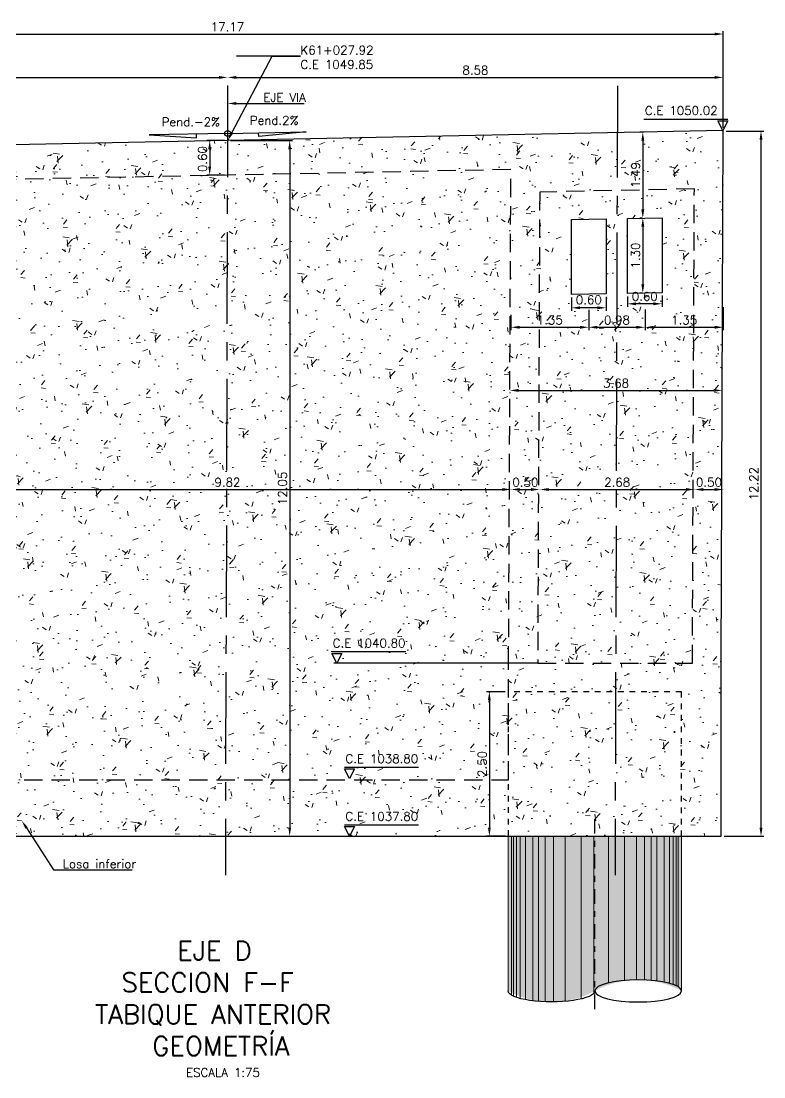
# Model space of a CAD drawing. Header units: metres. Extents: x 1080594 to 1081411, y 976871 to 977162.
# Drawn here: x 1081202.23 to 1081215.09, y 977058.63 to 977076.92 of the extents above; entities that cross this region are included whole.
import ezdxf
from ezdxf import colors
from ezdxf.entities.mleader import LeaderData, LeaderLine
from ezdxf.math import Vec2, Vec3

# ---------------------------------------------------------------- set-up
doc = ezdxf.new("R2010")
doc.units = ezdxf.units.M
doc.header["$LTSCALE"] = 25.4
for name, pattern in [('CENTER', [2, 1.25, -0.25, 0.25, -0.25]), ('DASHDOT', [1, 0.5, -0.25, 0, -0.25]), ('HIDDEN', [0.375, 0.25, -0.125])]:
    doc.linetypes.add(name, pattern=pattern)
for name, color, linetype in [('CONTRAPESO', 3, 'Continuous'), ('COT', 1, 'Continuous'), ('DIMCONTRAPESO', 1, 'Continuous'), ('EJE VIA', 10, 'CENTER'), ('PROY', 9, 'HIDDEN'), ('PROYECC', 251, 'HIDDEN'), ('REGL175', 7, 'Continuous')]:
    doc.layers.add(name, color=color, linetype=linetype)
for name, color, linetype, lineweight in [('COTA', 1, 'Continuous', 30), ('COTACIM', 20, 'Continuous', 5), ('EJEPILOTE', 145, 'DASHDOT', 30), ('OTROS', 8, 'Continuous', 5), ('SOLIDOREFCONT', 254, 'Continuous', 5)]:
    doc.layers.add(name, color=color, linetype=linetype, lineweight=lineweight)
doc.styles.add('romans', font='romans.shx')
doc.dimstyles.new('Copy 75', dxfattribs={"dimtxt": 0.15, "dimasz": 0.15, "dimexe": 0.05, "dimexo": 0.05, "dimgap": 0.05, "dimtad": 1, "dimzin": 0, "dimdsep": 46, "dimtxsty": 'romans', "dimcen": 0.002, "dimclrd": 1, "dimclre": 1, "dimclrt": 3, "dimadec": 4, "dimazin": 0, "dimtfac": 1, "dimtofl": 0, "dimtmove": 1, "dimatfit": 3, "dimfxl": 1, "dimtolj": 1, "dimtzin": 0, "dimarcsym": 1})

# ---------------------------------------------------------------- blocks, each defined once
blk = doc.blocks.new('PILOTE')
h = blk.add_hatch(color=256)
h.dxf.hatch_style = 1
h.set_gradient(color1=(51, 51, 51), color2=(173, 173, 173), tint=1, name='INVCYLINDER')
edge = h.paths.add_edge_path()
edge.add_line((1080656.416834545, 977060.1590362525), (1080656.416834545, 977062.8369320101))
edge.add_line((1080656.416834545, 977062.8369320101), (1080659.417876804, 977062.8369320101))
edge.add_line((1080659.417876804, 977062.8369320101), (1080659.417876804, 977060.1590362525))
edge.add_arc((1080658.66761624, 977061.5370580803), 1.569023604932751, 241.43402734232131, 298.56597265767874, ccw=False)
edge.add_arc((1080657.16709511, 977058.7797854457), 1.570103086822714, 61.45547212311708, 118.5445278768829)
at = {"layer": 'COT'}
blk.add_ellipse((1080657.16709511, 977060.1590362525), major_axis=(0.7502605647517244, 0), ratio=0.2543813295763042, dxfattribs=at)
blk.add_ellipse((1080658.66761624, 977060.1590362525), major_axis=(0.7502605647517244, 0), ratio=0.2543813295763042, start_param=3.141592653589792, end_param=6.283185307179586, dxfattribs=at)
at = {"layer": 'EJEPILOTE', "ltscale": 0.02}
blk.add_line((1080657.918716831, 977059.8447110992), (1080657.918716831, 977063.1356790137), dxfattribs=at)
at = {"layer": 'OTROS'}
for p, q in [((1080656.472292364, 977062.8369320101), (1080656.472292364, 977060.2310491129)), ((1080656.510527515, 977062.8369320101), (1080656.510527515, 977060.2513910077)), ((1080656.561507698, 977062.8369320101), (1080656.561507698, 977060.2717001326)), ((1080656.625232968, 977062.8369320101), (1080656.625232968, 977060.2910394119)), ((1080656.714448302, 977062.8369320101), (1080656.714448302, 977060.3112408698)), ((1080656.841898815, 977062.8369320101), (1080656.841898815, 977060.3310285627)), ((1080656.943859208, 977062.8369320101), (1080656.943859208, 977060.3412444418)), ((1080657.058564661, 977062.8369320101), (1080657.058564661, 977060.3478811213)), ((1080657.198760206, 977062.8369320101), (1080657.198760206, 977060.3497184741)), ((1080657.405764051, 977062.8369320101), (1080657.405764051, 977060.3399741807)), ((1080657.679471079, 977062.8369320101), (1080657.679471079, 977060.2984506316)), ((1080657.932716831, 977062.8369320101), (1080657.932716831, 977060.1206139127)), ((1080658.155240271, 977062.8369320101), (1080658.155240271, 977060.0266473495)), ((1080658.428947299, 977062.8369320101), (1080658.428947299, 977059.9780983244)), ((1080658.635951144, 977062.8369320101), (1080658.635951144, 977059.968354031)), ((1080658.776146688, 977062.8369320101), (1080658.776146688, 977059.9701913837)), ((1080658.890852141, 977062.8369320101), (1080658.890852141, 977059.9768280633)), ((1080658.992812535, 977062.8369320101), (1080658.992812535, 977059.9870439423)), ((1080659.120263048, 977062.8369320101), (1080659.120263048, 977060.0068316353)), ((1080659.209478382, 977062.8369320101), (1080659.209478382, 977060.0266473495)), ((1080659.273203652, 977062.8369320101), (1080659.273203652, 977060.0463723725)), ((1080659.324183835, 977062.8369320101), (1080659.324183835, 977060.0666814975)), ((1080659.362418986, 977062.8369320101), (1080659.362418986, 977060.0870233923)), ((1080656.625232968, 977060.0270330932), (1080656.625232968, 977060.0266473495))]:
    blk.add_line(p, q, dxfattribs=at)
blk.add_lwpolyline([(1080656.416834545, 977060.1590362525), (1080656.416834545, 977062.8369320101), (1080659.417876804, 977062.8369320101), (1080659.417876804, 977060.1590362525)], dxfattribs=at)
blk = doc.blocks.new('*D332')
at = {"layer": 'COTA', "color": 1, "lineweight": -2, "transparency": 16777216}
for p, q in [((1081205.749355068, 977074.8503397721), (1081205.442438598, 977074.8503397721)), ((1081205.492438598, 977074.700339772), (1081205.492438598, 977074.4002726418)), ((1081205.747658709, 977074.2502726418), (1081205.442438598, 977074.2502726418))]:
    blk.add_line(p, q, dxfattribs=at)
at = {"layer": 'COTA', "color": 1, "transparency": 16777216}
for points in [[(1081205.467438598, 977074.700339772), (1081205.517438598, 977074.700339772), (1081205.492438598, 977074.8503397721)], [(1081205.467438598, 977074.4002726418), (1081205.517438598, 977074.4002726418), (1081205.492438598, 977074.2502726418)]]:
    blk.add_solid(points, dxfattribs=at)
at = {"layer": 'Defpoints', "color": 0, "transparency": 16777216}
for p in [(1081205.799355068, 977074.8503397721), (1081205.492438598, 977074.2502726418), (1081205.797658709, 977074.2502726418)]:
    blk.add_point(p, dxfattribs=at)
at = {"layer": 'COTA', "color": 3, "transparency": 16777216, "insert": (1081205.367438598, 977074.529038571), "char_height": 0.15, "attachment_point": 5, "rotation": 90, "style": 'romans'}
blk.add_mtext('\\A1;0.60', dxfattribs=at)
blk = doc.blocks.new('*D304')
at = {"layer": 'COTA', "color": 1, "lineweight": -2, "transparency": 16777216}
for p, q in [((1081197.212789694, 977074.7286084647), (1081197.212789694, 977076.7449477762)), ((1081214.38588046, 977075.0720702799), (1081214.38588046, 977076.7449477762)), ((1081197.362789694, 977076.6949477762), (1081214.23588046, 977076.6949477762))]:
    blk.add_line(p, q, dxfattribs=at)
at = {"layer": 'COTA', "color": 1, "transparency": 16777216}
for points in [[(1081197.362789694, 977076.7199477762), (1081197.362789694, 977076.6699477761), (1081197.212789694, 977076.6949477762)], [(1081214.23588046, 977076.7199477762), (1081214.23588046, 977076.6699477761), (1081214.38588046, 977076.6949477762)]]:
    blk.add_solid(points, dxfattribs=at)
at = {"layer": 'Defpoints', "color": 0, "transparency": 16777216}
for p in [(1081214.38588046, 977076.6949477762), (1081214.38588046, 977075.0220702798), (1081197.212789694, 977074.6786084647)]:
    blk.add_point(p, dxfattribs=at)
at = {"layer": 'COTA', "color": 3, "transparency": 16777216, "insert": (1081205.799335077, 977076.8199477762), "char_height": 0.15, "attachment_point": 5, "style": 'romans'}
blk.add_mtext('\\A1;17.17', dxfattribs=at)
blk = doc.blocks.new('*D310')
at = {"layer": 'COTA', "color": 1, "lineweight": -2, "transparency": 16777216}
for p, q in [((1081200.889363365, 977068.7562192818), (1081200.889363365, 977068.7560949981)), ((1081201.039363365, 977068.8060949981), (1081210.559340029, 977068.8060949981))]:
    blk.add_line(p, q, dxfattribs=at)
at = {"layer": 'COTA', "color": 1, "transparency": 16777216}
for points in [[(1081201.039363365, 977068.8310949982), (1081201.039363365, 977068.7810949981), (1081200.889363365, 977068.8060949981)], [(1081210.559340029, 977068.8310949982), (1081210.559340029, 977068.7810949981), (1081210.709340029, 977068.8060949981)]]:
    blk.add_solid(points, dxfattribs=at)
at = {"layer": 'Defpoints', "color": 0, "transparency": 16777216}
for p in [(1081200.889363365, 977068.8062192819), (1081210.709340029, 977068.8060949981), (1081210.709340029, 977068.8060949981)]:
    blk.add_point(p, dxfattribs=at)
at = {"layer": 'COTA', "color": 3, "transparency": 16777216, "insert": (1081205.799351697, 977068.9310949981), "char_height": 0.15, "attachment_point": 5, "style": 'romans'}
blk.add_mtext('\\A1;9.82', dxfattribs=at)
blk = doc.blocks.new('*D311')
at = {"layer": 'COTA', "color": 1, "lineweight": -2, "transparency": 16777216}
blk.add_line((1081210.859340029, 977068.8060949981), (1081211.059361843, 977068.8060949981), dxfattribs=at)
at = {"layer": 'COTA', "color": 1, "transparency": 16777216}
for points in [[(1081210.859340029, 977068.8310949982), (1081210.859340029, 977068.7810949981), (1081210.709340029, 977068.8060949981)], [(1081211.059361843, 977068.8310949982), (1081211.059361843, 977068.7810949981), (1081211.209361843, 977068.8060949981)]]:
    blk.add_solid(points, dxfattribs=at)
at = {"layer": 'Defpoints', "color": 0, "transparency": 16777216}
for p in [(1081210.709340029, 977068.8060949981), (1081211.209361843, 977068.8060949981), (1081211.209361843, 977068.8060949981)]:
    blk.add_point(p, dxfattribs=at)
at = {"layer": 'COTA', "color": 3, "transparency": 16777216, "insert": (1081210.959350936, 977068.9310949981), "char_height": 0.15, "attachment_point": 5, "style": 'romans'}
blk.add_mtext('\\A1;0.50', dxfattribs=at)
blk = doc.blocks.new('*D312')
at = {"layer": 'COTA', "color": 1, "lineweight": -2, "transparency": 16777216}
for p, q in [((1081211.210352212, 977068.7562600594), (1081211.210352212, 977068.7560461685)), ((1081211.360352212, 977068.8060461686), (1081213.739341549, 977068.8060461686))]:
    blk.add_line(p, q, dxfattribs=at)
at = {"layer": 'COTA', "color": 1, "transparency": 16777216}
for points in [[(1081211.360352212, 977068.8310461686), (1081211.360352212, 977068.7810461685), (1081211.210352212, 977068.8060461686)], [(1081213.739341549, 977068.8310461686), (1081213.739341549, 977068.7810461685), (1081213.889341549, 977068.8060461686)]]:
    blk.add_solid(points, dxfattribs=at)
at = {"layer": 'Defpoints', "color": 0, "transparency": 16777216}
for p in [(1081211.210352212, 977068.8062600595), (1081213.889341549, 977068.8060461686), (1081213.889341549, 977068.8060461686)]:
    blk.add_point(p, dxfattribs=at)
at = {"layer": 'COTA', "color": 3, "transparency": 16777216, "insert": (1081212.54984688, 977068.9310461686), "char_height": 0.15, "attachment_point": 5, "style": 'romans'}
blk.add_mtext('\\A1;2.68', dxfattribs=at)
blk = doc.blocks.new('*D313')
at = {"layer": 'COTA', "color": 1, "lineweight": -2, "transparency": 16777216}
blk.add_line((1081214.039341548, 977068.8060461686), (1081214.239363363, 977068.8060461686), dxfattribs=at)
at = {"layer": 'COTA', "color": 1, "transparency": 16777216}
for points in [[(1081214.039341548, 977068.8310461686), (1081214.039341548, 977068.7810461685), (1081213.889341549, 977068.8060461686)], [(1081214.239363363, 977068.8310461686), (1081214.239363363, 977068.7810461685), (1081214.389363363, 977068.8060461686)]]:
    blk.add_solid(points, dxfattribs=at)
at = {"layer": 'Defpoints', "color": 0, "transparency": 16777216}
for p in [(1081213.889341549, 977068.8060461686), (1081214.389363363, 977068.8060461686), (1081214.389363363, 977068.8060461686)]:
    blk.add_point(p, dxfattribs=at)
at = {"layer": 'COTA', "color": 3, "transparency": 16777216, "insert": (1081214.139352456, 977068.9310461686), "char_height": 0.15, "attachment_point": 5, "style": 'romans'}
blk.add_mtext('\\A1;0.50', dxfattribs=at)
blk = doc.blocks.new('*D314')
at = {"layer": 'Defpoints', "color": 0, "transparency": 16777216}
for p in [(1081205.802789694, 977075.9429122753), (1081205.802789694, 977075.9429122753), (1081197.212789694, 977074.6786084647)]:
    blk.add_point(p, dxfattribs=at)
at = {"layer": 'DIMCONTRAPESO', "color": 1, "lineweight": -2, "transparency": 16777216}
for p, q in [((1081197.212789694, 977074.7286084647), (1081197.212789694, 977075.9929122754)), ((1081197.362789694, 977075.9429122753), (1081205.652789694, 977075.9429122753))]:
    blk.add_line(p, q, dxfattribs=at)
at = {"layer": 'DIMCONTRAPESO', "color": 1, "transparency": 16777216}
for points in [[(1081197.362789694, 977075.9679122753), (1081197.362789694, 977075.9179122753), (1081197.212789694, 977075.9429122753)], [(1081205.652789694, 977075.9679122753), (1081205.652789694, 977075.9179122753), (1081205.802789694, 977075.9429122753)]]:
    blk.add_solid(points, dxfattribs=at)
at = {"layer": 'DIMCONTRAPESO', "color": 3, "transparency": 16777216, "insert": (1081201.507789694, 977076.0679122753), "char_height": 0.15, "attachment_point": 5, "style": 'romans'}
blk.add_mtext('\\A1;8.59', dxfattribs=at)
blk = doc.blocks.new('*D315')
at = {"layer": 'Defpoints', "color": 0, "transparency": 16777216}
for p in [(1081205.802789694, 977075.9429122753), (1081214.38588046, 977075.9429122753), (1081214.38588046, 977075.0220702798)]:
    blk.add_point(p, dxfattribs=at)
at = {"layer": 'DIMCONTRAPESO', "color": 1, "lineweight": -2, "transparency": 16777216}
for p, q in [((1081214.38588046, 977075.0720702799), (1081214.38588046, 977075.9929122754)), ((1081205.952789694, 977075.9429122753), (1081214.23588046, 977075.9429122753))]:
    blk.add_line(p, q, dxfattribs=at)
at = {"layer": 'DIMCONTRAPESO', "color": 1, "transparency": 16777216}
for points in [[(1081205.952789694, 977075.9679122753), (1081205.952789694, 977075.9179122753), (1081205.802789694, 977075.9429122753)], [(1081214.23588046, 977075.9679122753), (1081214.23588046, 977075.9179122753), (1081214.38588046, 977075.9429122753)]]:
    blk.add_solid(points, dxfattribs=at)
at = {"layer": 'DIMCONTRAPESO', "color": 3, "transparency": 16777216, "insert": (1081210.094335077, 977076.0679122753), "char_height": 0.15, "attachment_point": 5, "style": 'romans'}
blk.add_mtext('\\A1;8.58', dxfattribs=at)
blk = doc.blocks.new('*D316')
at = {"layer": 'Defpoints', "color": 0, "transparency": 16777216}
for p in [(1081205.802789694, 977074.850408465), (1081205.762913296, 977062.799267876), (1081206.877568793, 977062.799267876)]:
    blk.add_point(p, dxfattribs=at)
at = {"layer": 'DIMCONTRAPESO', "color": 1, "lineweight": -2, "transparency": 16777216}
for p, q in [((1081205.852789694, 977074.850408465), (1081206.927568793, 977074.850408465)), ((1081206.877568793, 977074.700408465), (1081206.877568793, 977062.949267876)), ((1081205.812913296, 977062.799267876), (1081206.927568793, 977062.799267876))]:
    blk.add_line(p, q, dxfattribs=at)
at = {"layer": 'DIMCONTRAPESO', "color": 1, "transparency": 16777216}
for points in [[(1081206.852568793, 977074.700408465), (1081206.902568793, 977074.700408465), (1081206.877568793, 977074.850408465)], [(1081206.852568793, 977062.949267876), (1081206.902568793, 977062.949267876), (1081206.877568793, 977062.799267876)]]:
    blk.add_solid(points, dxfattribs=at)
at = {"layer": 'DIMCONTRAPESO', "color": 3, "transparency": 16777216, "insert": (1081206.752568793, 977068.82483817), "char_height": 0.15, "attachment_point": 5, "rotation": 90, "style": 'romans'}
blk.add_mtext('\\A1;12.05', dxfattribs=at)
blk = doc.blocks.new('*D333')
at = {"layer": 'Defpoints', "color": 0, "transparency": 16777216}
for p in [(1081210.690627617, 977070.5352438699), (1081214.369815579, 977070.5220765615), (1081214.369815579, 977070.5220765616)]:
    blk.add_point(p, dxfattribs=at)
at = {"layer": 'DIMCONTRAPESO', "color": 1, "lineweight": -2, "transparency": 16777216}
for p, q in [((1081210.840627617, 977070.5220765616), (1081214.219815579, 977070.5220765616)), ((1081210.690627617, 977070.4852438698), (1081210.690627617, 977070.4720765615))]:
    blk.add_line(p, q, dxfattribs=at)
at = {"layer": 'DIMCONTRAPESO', "color": 1, "transparency": 16777216}
for points in [[(1081210.840627617, 977070.5470765616), (1081210.840627617, 977070.4970765616), (1081210.690627617, 977070.5220765616)], [(1081214.219815579, 977070.5470765616), (1081214.219815579, 977070.4970765616), (1081214.369815579, 977070.5220765616)]]:
    blk.add_solid(points, dxfattribs=at)
at = {"layer": 'DIMCONTRAPESO', "color": 3, "transparency": 16777216, "insert": (1081212.530221598, 977070.6470765616), "char_height": 0.15, "attachment_point": 5, "style": 'romans'}
blk.add_mtext('\\A1;3.68', dxfattribs=at)
blk = doc.blocks.new('*D323')
at = {"layer": 'Defpoints', "color": 0, "transparency": 16777216}
for p in [(1081212.057967124, 977071.9671769985), (1081210.708354519, 977071.8789426337), (1081212.057967124, 977071.6157815435)]:
    blk.add_point(p, dxfattribs=at)
at = {"layer": 'DIMCONTRAPESO', "color": 1, "lineweight": -2, "transparency": 16777216}
for p, q in [((1081210.708354519, 977071.8289426337), (1081210.708354519, 977071.5657815435)), ((1081212.057967124, 977071.9171769985), (1081212.057967124, 977071.5657815435)), ((1081210.858354518, 977071.6157815435), (1081211.907967124, 977071.6157815435))]:
    blk.add_line(p, q, dxfattribs=at)
at = {"layer": 'DIMCONTRAPESO', "color": 1, "transparency": 16777216}
for points in [[(1081210.858354518, 977071.6407815436), (1081210.858354518, 977071.5907815435), (1081210.708354519, 977071.6157815435)], [(1081211.907967124, 977071.6407815436), (1081211.907967124, 977071.5907815435), (1081212.057967124, 977071.6157815435)]]:
    blk.add_solid(points, dxfattribs=at)
at = {"layer": 'DIMCONTRAPESO', "color": 3, "transparency": 16777216, "insert": (1081211.383160821, 977071.7407815435), "char_height": 0.15, "attachment_point": 5, "style": 'romans'}
blk.add_mtext('\\A1;1.35', dxfattribs=at)
blk = doc.blocks.new('*D324')
at = {"layer": 'Defpoints', "color": 0, "transparency": 16777216}
for p in [(1081212.057967124, 977071.9671769985), (1081213.032979301, 977071.9725464917), (1081213.032979301, 977071.6157815435)]:
    blk.add_point(p, dxfattribs=at)
at = {"layer": 'DIMCONTRAPESO', "color": 1, "lineweight": -2, "transparency": 16777216}
for p, q in [((1081212.057967124, 977071.9171769985), (1081212.057967124, 977071.5657815435)), ((1081213.032979301, 977071.9225464916), (1081213.032979301, 977071.5657815435)), ((1081212.207967123, 977071.6157815435), (1081212.882979301, 977071.6157815435))]:
    blk.add_line(p, q, dxfattribs=at)
at = {"layer": 'DIMCONTRAPESO', "color": 1, "transparency": 16777216}
for points in [[(1081212.207967123, 977071.6407815436), (1081212.207967123, 977071.5907815435), (1081212.057967124, 977071.6157815435)], [(1081212.882979301, 977071.6407815436), (1081212.882979301, 977071.5907815435), (1081213.032979301, 977071.6157815435)]]:
    blk.add_solid(points, dxfattribs=at)
at = {"layer": 'DIMCONTRAPESO', "color": 3, "transparency": 16777216, "insert": (1081212.545473212, 977071.7407815435), "char_height": 0.15, "attachment_point": 5, "style": 'romans'}
blk.add_mtext('\\A1;0.98', dxfattribs=at)
blk = doc.blocks.new('*D325')
at = {"layer": 'Defpoints', "color": 0, "transparency": 16777216}
for p in [(1081213.032979301, 977071.9725464917), (1081214.387246884, 977072.011952779), (1081214.387246884, 977071.6157815435)]:
    blk.add_point(p, dxfattribs=at)
at = {"layer": 'DIMCONTRAPESO', "color": 1, "lineweight": -2, "transparency": 16777216}
for p, q in [((1081214.387246884, 977071.961952779), (1081214.387246884, 977071.5657815435)), ((1081213.032979301, 977071.9225464916), (1081213.032979301, 977071.5657815435)), ((1081213.182979301, 977071.6157815435), (1081214.237246884, 977071.6157815435))]:
    blk.add_line(p, q, dxfattribs=at)
at = {"layer": 'DIMCONTRAPESO', "color": 1, "transparency": 16777216}
for points in [[(1081213.182979301, 977071.6407815436), (1081213.182979301, 977071.5907815435), (1081213.032979301, 977071.6157815435)], [(1081214.237246884, 977071.6407815436), (1081214.237246884, 977071.5907815435), (1081214.387246884, 977071.6157815435)]]:
    blk.add_solid(points, dxfattribs=at)
at = {"layer": 'DIMCONTRAPESO', "color": 3, "transparency": 16777216, "insert": (1081213.710113093, 977071.7407815435), "char_height": 0.15, "attachment_point": 5, "style": 'romans'}
blk.add_mtext('\\A1;1.35', dxfattribs=at)
blk = doc.blocks.new('*D326')
at = {"layer": 'Defpoints', "color": 0, "transparency": 16777216}
for p in [(1081213.027784094, 977073.5077493427), (1081212.99372347, 977072.2075132796), (1081213.028979636, 977072.2075132796)]:
    blk.add_point(p, dxfattribs=at)
at = {"layer": 'DIMCONTRAPESO', "color": 1, "lineweight": -2, "transparency": 16777216}
for p, q in [((1081212.977784094, 977073.5077493427), (1081212.94372347, 977073.5077493427)), ((1081212.99372347, 977073.3577493427), (1081212.99372347, 977072.3575132797)), ((1081212.978979636, 977072.2075132796), (1081212.94372347, 977072.2075132796))]:
    blk.add_line(p, q, dxfattribs=at)
at = {"layer": 'DIMCONTRAPESO', "color": 1, "transparency": 16777216}
for points in [[(1081212.96872347, 977073.3577493427), (1081213.01872347, 977073.3577493427), (1081212.99372347, 977073.5077493427)], [(1081212.96872347, 977072.3575132797), (1081213.01872347, 977072.3575132797), (1081212.99372347, 977072.2075132796)]]:
    blk.add_solid(points, dxfattribs=at)
at = {"layer": 'DIMCONTRAPESO', "color": 3, "transparency": 16777216, "insert": (1081212.86872347, 977072.8576313113), "char_height": 0.15, "attachment_point": 5, "rotation": 90, "style": 'romans'}
blk.add_mtext('\\A1;1.30', dxfattribs=at)
blk = doc.blocks.new('*D327')
at = {"layer": 'Defpoints', "color": 0, "transparency": 16777216}
for p in [(1081213.067549768, 977074.9964086761), (1081212.993474069, 977073.5077493427), (1081213.027784094, 977073.5077493427)]:
    blk.add_point(p, dxfattribs=at)
at = {"layer": 'DIMCONTRAPESO', "color": 1, "lineweight": -2, "transparency": 16777216}
for p, q in [((1081213.017549768, 977074.9964086761), (1081212.943474069, 977074.9964086761)), ((1081212.993474069, 977074.8464086761), (1081212.993474069, 977073.6577493427)), ((1081212.977784094, 977073.5077493427), (1081212.943474069, 977073.5077493427))]:
    blk.add_line(p, q, dxfattribs=at)
at = {"layer": 'DIMCONTRAPESO', "color": 1, "transparency": 16777216}
for points in [[(1081212.968474069, 977074.8464086761), (1081213.018474068, 977074.8464086761), (1081212.993474069, 977074.9964086761)], [(1081212.968474069, 977073.6577493427), (1081213.018474068, 977073.6577493427), (1081212.993474069, 977073.5077493427)]]:
    blk.add_solid(points, dxfattribs=at)
at = {"layer": 'DIMCONTRAPESO', "color": 3, "transparency": 16777216, "insert": (1081212.868474068, 977074.2520790095), "char_height": 0.15, "attachment_point": 5, "rotation": 90, "style": 'romans'}
blk.add_mtext('\\A1;1.49', dxfattribs=at)
blk = doc.blocks.new('*D330')
at = {"layer": 'Defpoints', "color": 0, "transparency": 16777216}
for p in [(1081211.758418523, 977072.1821020574), (1081212.358210107, 977072.194097889), (1081211.758418523, 977071.9532597983)]:
    blk.add_point(p, dxfattribs=at)
at = {"layer": 'DIMCONTRAPESO', "color": 1, "lineweight": -2, "transparency": 16777216}
for p, q in [((1081212.358210107, 977072.144097889), (1081212.358210107, 977071.9032597983)), ((1081211.758418523, 977072.1321020573), (1081211.758418523, 977071.9032597983)), ((1081212.208210107, 977071.9532597983), (1081211.908418523, 977071.9532597983))]:
    blk.add_line(p, q, dxfattribs=at)
at = {"layer": 'DIMCONTRAPESO', "color": 1, "transparency": 16777216}
for points in [[(1081211.908418523, 977071.9782597984), (1081211.908418523, 977071.9282597983), (1081211.758418523, 977071.9532597983)], [(1081212.208210107, 977071.9782597984), (1081212.208210107, 977071.9282597983), (1081212.358210107, 977071.9532597983)]]:
    blk.add_solid(points, dxfattribs=at)
at = {"layer": 'DIMCONTRAPESO', "color": 3, "transparency": 16777216, "insert": (1081212.057967124, 977072.0921769985), "char_height": 0.15, "attachment_point": 5, "style": 'romans'}
blk.add_mtext('\\A1;0.60', dxfattribs=at)
blk = doc.blocks.new('*D331')
at = {"layer": 'Defpoints', "color": 0, "transparency": 16777216}
for p in [(1081212.727983571, 977072.2014933584), (1081213.327991589, 977072.2134935186), (1081212.727983571, 977072.0226511946)]:
    blk.add_point(p, dxfattribs=at)
at = {"layer": 'DIMCONTRAPESO', "color": 1, "lineweight": -2, "transparency": 16777216}
for p, q in [((1081212.727983571, 977072.1514933583), (1081212.727983571, 977071.9726511945)), ((1081213.327991589, 977072.1634935186), (1081213.327991589, 977071.9726511945)), ((1081213.17799159, 977072.0226511946), (1081212.877983571, 977072.0226511946))]:
    blk.add_line(p, q, dxfattribs=at)
at = {"layer": 'DIMCONTRAPESO', "color": 1, "transparency": 16777216}
for points in [[(1081212.877983571, 977072.0476511946), (1081212.877983571, 977071.9976511946), (1081212.727983571, 977072.0226511946)], [(1081213.17799159, 977072.0476511946), (1081213.17799159, 977071.9976511946), (1081213.327991589, 977072.0226511946)]]:
    blk.add_solid(points, dxfattribs=at)
at = {"layer": 'DIMCONTRAPESO', "color": 3, "transparency": 16777216, "insert": (1081213.027536933, 977072.150669441), "char_height": 0.15, "attachment_point": 5, "style": 'romans'}
blk.add_mtext('\\A1;0.60', dxfattribs=at)
blk = doc.blocks.new('*D802')
at = {"layer": 'COTA', "color": 1, "lineweight": -2, "transparency": 16777216}
for p, q in [((1081210.612392166, 977065.3032987894), (1081210.285558018, 977065.3032987894)), ((1081210.335558018, 977065.1532987894), (1081210.335558018, 977062.9512678755)), ((1081210.612392166, 977062.8012678755), (1081210.285558018, 977062.8012678755))]:
    blk.add_line(p, q, dxfattribs=at)
at = {"layer": 'COTA', "color": 1, "transparency": 16777216}
for points in [[(1081210.310558018, 977065.1532987894), (1081210.360558018, 977065.1532987894), (1081210.335558018, 977065.3032987894)], [(1081210.310558018, 977062.9512678755), (1081210.360558018, 977062.9512678755), (1081210.335558018, 977062.8012678755)]]:
    blk.add_solid(points, dxfattribs=at)
at = {"layer": 'Defpoints', "color": 0, "transparency": 16777216}
for p in [(1081210.662392166, 977065.3032987894), (1081210.335558018, 977062.8012678755), (1081210.662392166, 977062.8012678755)]:
    blk.add_point(p, dxfattribs=at)
at = {"layer": 'COTA', "color": 3, "transparency": 16777216, "insert": (1081210.210558018, 977064.0522833326), "char_height": 0.15, "attachment_point": 5, "rotation": 90, "style": 'romans'}
blk.add_mtext('\\A1;2.50', dxfattribs=at)
blk = doc.blocks.new('*D981')
at = {"layer": 'COTA', "color": 1, "lineweight": -2, "transparency": 16777216}
for p, q in [((1081214.435893063, 977075.0144208302), (1081215.090505435, 977075.0144208302)), ((1081215.040505435, 977074.8644208302), (1081215.040505435, 977062.949267876)), ((1081214.402913296, 977062.799267876), (1081215.090505435, 977062.799267876))]:
    blk.add_line(p, q, dxfattribs=at)
at = {"layer": 'COTA', "color": 1, "transparency": 16777216}
for points in [[(1081215.015505435, 977074.8644208302), (1081215.065505435, 977074.8644208302), (1081215.040505435, 977075.0144208302)], [(1081215.015505435, 977062.949267876), (1081215.065505435, 977062.949267876), (1081215.040505435, 977062.799267876)]]:
    blk.add_solid(points, dxfattribs=at)
at = {"layer": 'Defpoints', "color": 0, "transparency": 16777216}
for p in [(1081214.385893063, 977075.0144208302), (1081214.352913296, 977062.799267876), (1081215.040505435, 977062.799267876)]:
    blk.add_point(p, dxfattribs=at)
at = {"layer": 'COTA', "color": 3, "transparency": 16777216, "insert": (1081214.915505435, 977068.9068443525), "char_height": 0.15, "attachment_point": 5, "rotation": 90, "style": 'romans'}
blk.add_mtext('\\A1;12.22', dxfattribs=at)

msp = doc.modelspace()

# ---------------------------------------------------------------- hatches: boundary and pattern name
at = {"layer": 'SOLIDOREFCONT', "true_color": 0x5b5b5b, "transparency": 33554546}
h = msp.add_hatch(dxfattribs=at)
h.set_pattern_fill('AR-CONC', color=251, scale=0.005)
h.set_pattern_definition([(49.99999999999999, (307.6941268451046, 0), (0.91092334498002, -0.07969542769451543), [0.09525, -1.04775]), (355, (307.6941268451046, 0), (-0.1762171071248467, 0.9552842261951757), [0.0762, -0.83820292085]), (100.4514447, (307.7700368801046, -0.0066412675), (0.7347062354517664, 0.8755887595609755), [0.080950044, -0.8904512229999999]), (46.18420000000002, (307.6941268451046, 0.254), (1.35539520446065, -0.2102116396636357), [0.1428749999999999, -1.571624999999999]), (96.63555760999995, (307.8070763451046, 0.2364825), (1.187020670257515, 1.237130622988608), [0.1214251157, -1.3356780408]), (351.1841511700001, (307.6941268451046, 0.254), (1.187020670324885, 1.237130622927663), [0.11429983535, -1.2572986596]), (21, (307.8211268451046, 0.1905), (0.7580719563456624, -0.5113259909354381), [0.09525, -1.04775]), (326.0000000000001, (307.8211268451046, 0.1905), (0.3090101417382354, 0.9209398306115963), [0.0762, -0.8382]), (71.45144499999999, (307.8842995081046, 0.1478895005), (1.067082096393581, 0.4096138444295262), [0.08095004400000001, -0.8904496879999999]), (37.50000000000001, (307.6941268451046, 0), (0.01544301625295908, 0.4227751943657655), [0, -0.82804, 0, -0.8509000000000001, 0, -0.8413750000000001]), (7.499999999999999, (307.6941268451046, 0), (0.3340983125515287, 0.5009028740905975), [0, -0.48514, 0, -0.80899, 0, -0.320675]), (327.5, (307.4109168451046, 0), (0.677952975834357, -0.02864371996336722), [0, -0.3175, 0, -0.9906, 0, -1.31445]), (317.5, (307.2839168451046, 0), (0.7406459069300902, 0.1271324551666652), [0, -0.41275, 0, -0.65786, 0, -0.93345])])
h.paths.add_polyline_path([(1081214.352913296, 977062.7992678755), (1081214.352913296, 977065.7992678755), (1081214.385920442, 977075.0220710795), (1081197.212789694, 977074.6786084647), (1081197.172913296, 977065.7992678755), (1081197.172913296, 977062.7992678755)])
h.paths.add_polyline_path([(1081211.758418523, 977072.1821020574), (1081211.758201943, 977073.4823576997), (1081212.358210107, 977073.494357863), (1081212.358210107, 977072.194097889)], flags=16)
h.paths.add_polyline_path([(1081212.727983571, 977072.2014933584), (1081212.727888375, 977073.5017514282), (1081213.327679814, 977073.5137472571), (1081213.327991589, 977072.2134935186)], flags=16)
h.paths.add_polyline_path([(1081199.832426765, 977071.9435822223), (1081199.232418746, 977071.931582062), (1081199.232323551, 977073.2318401319), (1081199.832114989, 977073.2438359607)], flags=16)
h.paths.add_polyline_path([(1081198.862645282, 977071.9241865927), (1081198.262853698, 977071.9121907611), (1081198.262637118, 977073.2124464033), (1081198.862645282, 977073.2244465667)], flags=16)

# ---------------------------------------------------------------- linework, layer by layer
at = {"layer": 'CONTRAPESO'}
for points in [[(1081214.385920442, 977075.0220710795), (1081197.212789694, 977074.6786084647), (1081197.172913296, 977065.7992678755), (1081197.172913296, 977065.7992678755), (1081197.172913296, 977062.7992678755), (1081214.352913296, 977062.7992678755), (1081214.352913296, 977065.7992678755), (1081214.352913296, 977065.7992678755)], [(1081211.758201943, 977073.4823576997), (1081212.358210107, 977073.494357863), (1081212.358210107, 977072.194097889), (1081211.758418523, 977072.1821020574)], [(1081212.727888375, 977073.5017514282), (1081213.327679814, 977073.5137472571), (1081213.327991589, 977072.2134935186), (1081212.727983571, 977072.2014933584)]]:
    msp.add_lwpolyline(points, close=True, dxfattribs=at)
at = {"layer": 'COTA', "color": 2}
for points in [[(1081213.0109623, 977075.2223926105), (1081214.467164143, 977075.2223926105)], [(1081207.607638068, 977065.9996030224), (1081208.888599877, 977065.9996030224)], [(1081211.172913296, 977065.7992678756), (1081207.640215288, 977065.7992678756)], [(1081207.828302766, 977063.9979564549), (1081209.109264575, 977063.9979564549)], [(1081207.827773716, 977062.9996030224), (1081209.108735525, 977062.9996030224)]]:
    msp.add_lwpolyline(points, dxfattribs=at)
for points in [[(1081214.295071962, 977075.191115593), (1081214.467171034, 977075.191115593), (1081214.381121497, 977075.0237040311), (1081214.381121497, 977075.0237040311)], [(1081207.607638068, 977065.9683260048), (1081207.77973714, 977065.9683260048), (1081207.693687604, 977065.800914443), (1081207.693687604, 977065.800914443)], [(1081207.828302766, 977063.9666794373), (1081208.000401838, 977063.9666794373), (1081207.914352302, 977063.7992678755), (1081207.914352302, 977063.7992678755)], [(1081207.827773716, 977062.9683260048), (1081207.999872788, 977062.9683260048), (1081207.913823252, 977062.800914443), (1081207.913823252, 977062.800914443)]]:
    msp.add_lwpolyline(points, close=True, dxfattribs=at)
at = {"layer": 'COTA'}
for points in [[(1081205.802789694, 977074.9734671952), (1081204.441400197, 977074.9461761765), (1081205.265966405, 977074.8979513054), (1081205.26466883, 977074.9626797852)], [(1081205.801506871, 977074.9734414695), (1081207.162895959, 977075.0007528537), (1081206.340926118, 977074.9195084689), (1081206.339627574, 977074.9842369293)]]:
    msp.add_lwpolyline(points, dxfattribs=at)
msp.add_circle((1081205.802789694, 977074.9734671953), 0.05084304286703397, dxfattribs=at)
at = {"layer": 'EJE VIA', "ltscale": 0.05}
for points in [[(1081205.802789694, 977075.8011938592), (1081205.762913296, 977062.1255481329)], [(1081212.552789499, 977075.7995720042), (1081212.512913101, 977062.123926278)]]:
    msp.add_lwpolyline(points, dxfattribs=at)
at = {"layer": 'PROY', "color": 252, "ltscale": 0.05}
for points in [[(1081210.668521482, 977065.7750031073), (1081210.708335976, 977074.348486187), (1081200.886981443, 977074.1520590964), (1081200.848574057, 977063.7750031074), (1081210.668521482, 977063.7750031073), (1081210.668521482, 977065.7750031073)], [(1081213.852860721, 977065.7992678755), (1081213.886176914, 977074.011876229), (1081211.207195931, 977073.9582966093), (1081211.172913296, 977065.7992678756), (1081213.852860721, 977065.7992678755), (1081213.852860721, 977065.7992678755)]]:
    msp.add_lwpolyline(points, dxfattribs=at)
at = {"layer": 'PROYECC', "color": 14, "ltscale": 0.01}
msp.add_lwpolyline([(1081210.662392166, 977062.8012678755), (1081213.663434425, 977062.8012678755), (1081213.663434425, 977065.3032987894), (1081210.662392166, 977065.3032987894)], close=True, dxfattribs=at)

# ---------------------------------------------------------------- block references
at = {"layer": 'DIMCONTRAPESO', "xscale": -1}
msp.add_blockref('PILOTE', (2161870.08026897, -0.03766413463745266), dxfattribs=at)

# ---------------------------------------------------------------- texts
at = {"layer": 'COTA', "color": 3, "char_height": 0.15, "attachment_point": 1, "style": 'romans'}
for s, insert in [('C.E 1050.02', (1081213.029189144, 977075.4429754502)), ('C.E 1040.80', (1081207.622611515, 977066.220185862)), ('C.E 1038.80', (1081207.843276213, 977064.2185392946)), ('C.E 1037.80', (1081207.842747163, 977063.220185862))]:
    msp.add_mtext(s, dxfattribs=dict(at, insert=insert))
at = {"layer": 'COTA', "color": 3, "char_height": 0.15, "attachment_point": 3, "rotation": 359.9979362755683, "style": 'romans'}
for s, insert in [('Pend.2%', (1081207.029517371, 977075.2741434103)), ('Pend.-2%', (1081205.669411105, 977075.2468577519))]:
    msp.add_mtext(s, dxfattribs=dict(at, insert=insert))
at = {"layer": 'REGL175', "insert": (1081197.715358271, 977060.9832112914), "char_height": 0.33, "width": 14.49150362575892, "attachment_point": 1, "style": 'romans'}
msp.add_mtext('\\pi7.21516;{\\C0;EJE D\\P\\pi6.24873;SECCION F-F \\P\\pi5.79218;TABIQUE ANTERIOR\\P\\pi6.78218;GEOMETRÍA\\P\\pi7.36717;\\H0.45455x;\\C3;ESCALA 1:75}', dxfattribs=at)

# ---------------------------------------------------------------- dimensions: what is measured, and where the dimension line sits
at = {"layer": 'COTA', "color": 4}
dim = msp.add_linear_dim(base=(1081214.38588046, 977076.6949477762), p1=(1081197.212789694, 977074.6786084647), p2=(1081214.38588046, 977075.0220702798), dimstyle='Copy 75', dxfattribs=at)
dim.commit()
dim.dimension.update_dxf_attribs({"geometry": '*D304', "text_midpoint": (1081205.799335077, 977076.8199477762)})
at = {"layer": 'COTA', "color": 2}
for base, p1, p2, picture, middle in [((1081215.040505435, 977062.799267876), (1081214.385893062, 977075.0144208297), (1081214.352913296, 977062.7992678755), '*D981', (1081214.915505435, 977068.9068443525)), ((1081210.335558018, 977062.8012678755), (1081210.662392166, 977065.3032987894), (1081210.662392166, 977062.8012678755), '*D802', (1081210.210558018, 977064.0522833326))]:
    dim = msp.add_linear_dim(base=base, p1=p1, p2=p2, angle=90, dimstyle='Copy 75', dxfattribs=at)
    dim.commit()
    dim.dimension.update_dxf_attribs({"geometry": picture, "text_midpoint": middle})
at = {"layer": 'COTA', "color": 4}
dim = msp.add_linear_dim(base=(1081205.492438598, 977074.2502726418), p1=(1081205.799355068, 977074.8503397721), p2=(1081205.797658709, 977074.2502726418), angle=90, dimstyle='Copy 75', dxfattribs=at)
dim.commit()
dim.dimension.update_dxf_attribs({"geometry": '*D332', "text_midpoint": (1081205.492438598, 977074.529038571), "dimtype": 160})
at = {"layer": 'COTA'}
for base, p1, p2, picture, middle in [((1081210.709340029, 977068.8060949981), (1081200.889363365, 977068.8062192819), (1081210.709340029, 977068.8060949981), '*D310', (1081205.799351697, 977068.8060949981)), ((1081211.209361843, 977068.8060949981), (1081210.709340029, 977068.8060949981), (1081211.209361843, 977068.8060949981), '*D311', (1081210.959350936, 977068.8060949981)), ((1081213.889341549, 977068.8060461686), (1081211.210352212, 977068.8062600595), (1081213.889341549, 977068.8060461686), '*D312', (1081212.54984688, 977068.8060461686)), ((1081214.389363363, 977068.8060461686), (1081213.889341549, 977068.8060461686), (1081214.389363363, 977068.8060461686), '*D313', (1081214.139352456, 977068.8060461686))]:
    dim = msp.add_linear_dim(base=base, p1=p1, p2=p2, dimstyle='Copy 75', dxfattribs=at)
    dim.commit()
    dim.dimension.update_dxf_attribs({"geometry": picture, "text_midpoint": middle, "dimtype": 160})
at = {"layer": 'DIMCONTRAPESO', "color": 2}
for base, p1, p2, picture, middle in [((1081205.802789694, 977075.9429122753), (1081197.212789694, 977074.6786084647), (1081205.802789694, 977075.9429122753), '*D314', (1081201.507789694, 977076.0679122753)), ((1081214.38588046, 977075.9429122753), (1081205.802789694, 977075.9429122753), (1081214.38588046, 977075.0220702798), '*D315', (1081210.094335077, 977076.0679122753)), ((1081212.057967124, 977071.6157815435), (1081210.708354519, 977071.8789426337), (1081212.057967124, 977071.9671769985), '*D323', (1081211.383160821, 977071.7407815435)), ((1081213.032979301, 977071.6157815435), (1081212.057967124, 977071.9671769985), (1081213.032979301, 977071.9725464917), '*D324', (1081212.545473212, 977071.7407815435)), ((1081214.387246884, 977071.6157815435), (1081213.032979301, 977071.9725464917), (1081214.387246884, 977072.011952779), '*D325', (1081213.710113093, 977071.7407815435)), ((1081214.369815579, 977070.5220765616), (1081210.690627617, 977070.5352438699), (1081214.369815579, 977070.5220765615), '*D333', (1081212.530221598, 977070.6470765616))]:
    dim = msp.add_linear_dim(base=base, p1=p1, p2=p2, dimstyle='Copy 75', dxfattribs=at)
    dim.commit()
    dim.dimension.update_dxf_attribs({"geometry": picture, "text_midpoint": middle})
for base, p1, p2, picture, middle in [((1081212.993474069, 977073.5077493427), (1081213.067549768, 977074.9964086761), (1081213.027784094, 977073.5077493427), '*D327', (1081212.868474068, 977074.2520790095)), ((1081206.877568793, 977062.799267876), (1081205.802789694, 977074.8504084646), (1081205.762913296, 977062.7992678755), '*D316', (1081206.752568793, 977068.82483817)), ((1081212.99372347, 977072.2075132796), (1081213.027784094, 977073.5077493427), (1081213.028979636, 977072.2075132796), '*D326', (1081212.86872347, 977072.8576313113))]:
    dim = msp.add_linear_dim(base=base, p1=p1, p2=p2, angle=90, dimstyle='Copy 75', dxfattribs=at)
    dim.commit()
    dim.dimension.update_dxf_attribs({"geometry": picture, "text_midpoint": middle})
for base, p1, p2, picture, middle in [((1081211.758418523, 977071.9532597983), (1081212.358210107, 977072.194097889), (1081211.758418523, 977072.1821020574), '*D330', (1081212.057967124, 977071.9671769985)), ((1081212.727983571, 977072.0226511946), (1081213.327991589, 977072.2134935186), (1081212.727983571, 977072.2014933584), '*D331', (1081213.027536933, 977072.025669441))]:
    dim = msp.add_linear_dim(base=base, p1=p1, p2=p2, dimstyle='Copy 75', dxfattribs=at)
    dim.commit()
    dim.dimension.update_dxf_attribs({"geometry": picture, "text_midpoint": middle, "dimtype": 160})

# ---------------------------------------------------------------- leaders
at = {"layer": 'COTA'}
ml = msp.add_multileader_mtext('Standard', dxfattribs=at)
ml.set_content('K61+027.92\\PC.E 1049.85', color=3, style='romans')
ml.set_leader_properties(color=256)
ml.build(insert=Vec2(0, 0))
ml.multileader.update_dxf_attribs({"text_left_attachment_type": 6, "text_right_attachment_type": 6, "dogleg_length": 0.4881237929222352, "arrow_head_size": 0.15})
ctx = ml.context
ctx.base_point, ctx.char_height, ctx.arrow_head_size, ctx.landing_gap_size, ctx.plane_origin = Vec3(1081207.063647159, 977076.3114765028), 0.15, 0.15, 0, Vec3(1081205.816515382, 977075.2081551511)
ctx.left_attachment, ctx.right_attachment = 6, 6
notes = []
notes.append((ctx, [(0, (1, 1, 0), (1081206.575523366, 977076.3114765028), (1, 0), 0.4881237929222352, [(0, [(1081205.806244311, 977074.8504084646)], 0, [])])]))
ctx.mtext.insert, ctx.mtext.width, ctx.mtext.flow_direction = Vec3(1081207.063647159, 977076.4914765029), 2.963315716478974, 5
at = {"layer": 'COTACIM'}
ml = msp.add_multileader_mtext('Standard', dxfattribs=at)
ml.set_content('EJE VIA', color=3, style='romans')
ml.set_leader_properties(color=256)
ml.build(insert=Vec2(0, 0))
ml.multileader.update_dxf_attribs({"text_left_attachment_type": 6, "text_right_attachment_type": 6, "dogleg_length": 0.1560199508385566, "arrow_head_size": 0.15})
ctx = ml.context
ctx.base_point, ctx.char_height, ctx.arrow_head_size, ctx.landing_gap_size, ctx.plane_origin = Vec3(1081206.423003786, 977075.4929403382), 0.15, 0.15, 0, Vec3(1081205.468265381, 977075.448553759)
ctx.left_attachment, ctx.right_attachment = 6, 6
notes.append((ctx, [(0, (1, 1, 0), (1081206.266983835, 977075.4929403382), (1, 0), 0.1560199508385566, [(0, [(1081205.802789694, 977075.492712881)], 0, [])])]))
ctx.mtext.insert, ctx.mtext.width, ctx.mtext.flow_direction = Vec3(1081206.423003786, 977075.6729403383), 3.591094247298315, 5
ml = msp.add_multileader_mtext('Standard', dxfattribs=at)
ml.set_content('Losa inferior', color=3, style='romans')
ml.set_leader_properties(color=256)
ml.build(insert=Vec2(0, 0))
ml.multileader.update_dxf_attribs({"text_left_attachment_type": 6, "text_right_attachment_type": 6, "dogleg_length": 0.1560199508385566, "arrow_head_size": 0.15})
ctx = ml.context
ctx.base_point, ctx.char_height, ctx.arrow_head_size, ctx.landing_gap_size, ctx.plane_origin = Vec3(1081202.945088266, 977062.2168894472), 0.15, 0.15, 0, Vec3(1081206.853766922, 977060.1134177381)
ctx.left_attachment, ctx.right_attachment = 6, 6
notes.append((ctx, [(0, (1, 1, 0), (1081202.789068315, 977062.2168894472), (1, 0), 0.1560199508385566, [(0, [(1081202.238473477, 977063.0695718878)], 0, [])])]))
ctx.mtext.insert, ctx.mtext.width, ctx.mtext.flow_direction = Vec3(1081202.945088266, 977062.3968894472), 4.216741702286527, 5
for ctx, leaders in notes:
    for number, flags, end, landing, length, lines in leaders:
        leader = LeaderData()
        leader.index, (leader.has_last_leader_line, leader.has_dogleg_vector, leader.attachment_direction) = number, flags
        leader.last_leader_point, leader.dogleg_vector, leader.dogleg_length = Vec3(end), Vec3(landing), length
        for number, points, colour, breaks in lines:
            line = LeaderLine()
            line.index, line.vertices, line.color, line.breaks = number, Vec3.list(points), colors.encode_raw_color(colour), breaks
            leader.lines.append(line)
        ctx.leaders.append(leader)

doc.saveas('drawing.dxf')
